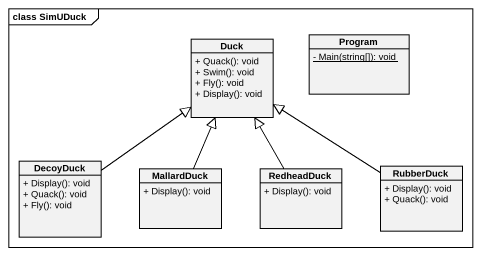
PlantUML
@startuml
mainframe class SimUDuck
hide circle
hide empty members
skinparam classAttributeIconSize 0
class Duck {
  + Quack(): void
  + Swim(): void
  + Fly(): void
  + Display(): void
}
class Program {
  {static} - Main(string[]): void
}
class DecoyDuck {
  + Display(): void
  + Quack(): void
  + Fly(): void
}
class MallardDuck {
  + Display(): void
}
class RedheadDuck {
  + Display(): void
}
class RubberDuck {
  + Display(): void
  + Quack(): void
}
DecoyDuck -up-|> Duck
MallardDuck -up-|> Duck
RedheadDuck -up-|> Duck
RubberDuck -up-|> Duck
@enduml
